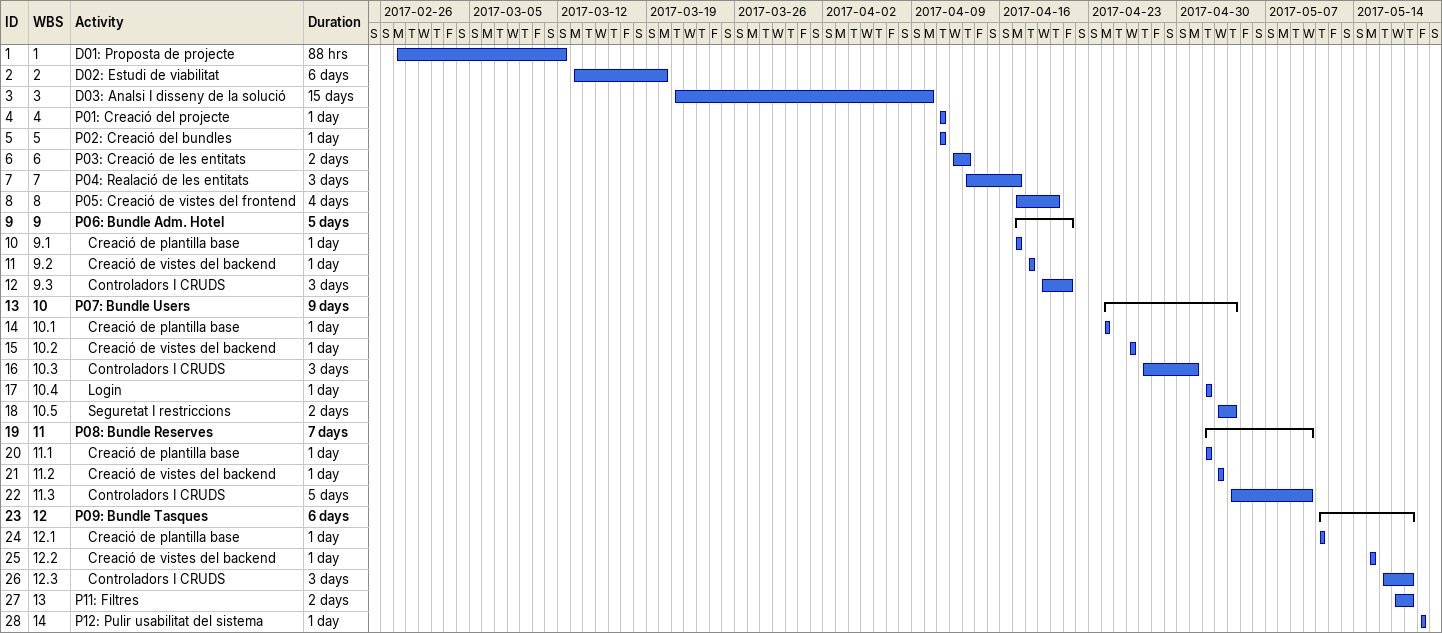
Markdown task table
| ID | WBS | Task | Duration | Start | Finish |
|---|---|---|---|---|---|
| 1 | 1 | D01: Proposta de projecte | 88h | 2017-02-27 | 2017-03-12 |
| 2 | 2 | D02: Estudi de viabilitat | 6d | 2017-03-13 | 2017-03-20 |
| 3 | 3 | D03: Analsi I disseny de la solució | 15d | 2017-03-21 | 2017-04-10 |
| 4 | 4 | P01: Creació del projecte | 1d | 2017-04-11 | 2017-04-11 |
| 5 | 5 | P02: Creació del bundles | 1d | 2017-04-11 | 2017-04-11 |
| 6 | 6 | P03: Creació de les entitats | 2d | 2017-04-12 | 2017-04-13 |
| 7 | 7 | P04: Realació de les entitats | 3d | 2017-04-13 | 2017-04-17 |
| 8 | 8 | P05: Creació de vistes del frontend | 4d | 2017-04-17 | 2017-04-20 |
| 9 | 9 | **P06: Bundle Adm. Hotel** | 5d | 2017-04-17 | 2017-04-21 |
| 10 | 9.1 | Creació de plantilla base | 1d | 2017-04-17 | 2017-04-17 |
| 11 | 9.2 | Creació de vistes del backend | 1d | 2017-04-18 | 2017-04-18 |
| 12 | 9.3 | Controladors I CRUDS | 3d | 2017-04-19 | 2017-04-21 |
| 13 | 10 | **P07: Bundle Users** | 9d | 2017-04-24 | 2017-05-04 |
| 14 | 10.1 | Creació de plantilla base | 1d | 2017-04-24 | 2017-04-24 |
| 15 | 10.2 | Creació de vistes del backend | 1d | 2017-04-26 | 2017-04-26 |
| 16 | 10.3 | Controladors I CRUDS | 3d | 2017-04-27 | 2017-05-01 |
| 17 | 10.4 | Login | 1d | 2017-05-02 | 2017-05-02 |
| 18 | 10.5 | Seguretat I restriccions | 2d | 2017-05-03 | 2017-05-04 |
| 19 | 11 | **P08: Bundle Reserves** | 7d | 2017-05-02 | 2017-05-10 |
| 20 | 11.1 | Creació de plantilla base | 1d | 2017-05-02 | 2017-05-02 |
| 21 | 11.2 | Creació de vistes del backend | 1d | 2017-05-03 | 2017-05-03 |
| 22 | 11.3 | Controladors I CRUDS | 5d | 2017-05-04 | 2017-05-10 |
| 23 | 12 | **P09: Bundle Tasques** | 6d | 2017-05-11 | 2017-05-18 |
| 24 | 12.1 | Creació de plantilla base | 1d | 2017-05-11 | 2017-05-11 |
| 25 | 12.2 | Creació de vistes del backend | 1d | 2017-05-15 | 2017-05-15 |
| 26 | 12.3 | Controladors I CRUDS | 3d | 2017-05-16 | 2017-05-18 |
| 27 | 13 | P11: Filtres | 2d | 2017-05-17 | 2017-05-18 |
| 28 | 14 | P12: Pulir usabilitat del sistema | 1d | 2017-05-19 | 2017-05-19 |
